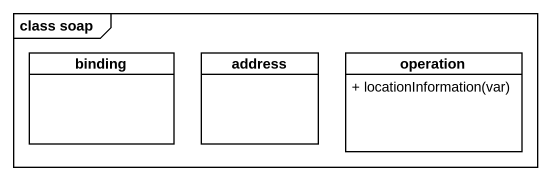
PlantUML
@startuml
mainframe class soap
hide circle
hide empty members
skinparam classAttributeIconSize 0
class binding
class address
class operation {
  + locationInformation(var)
}
@enduml
